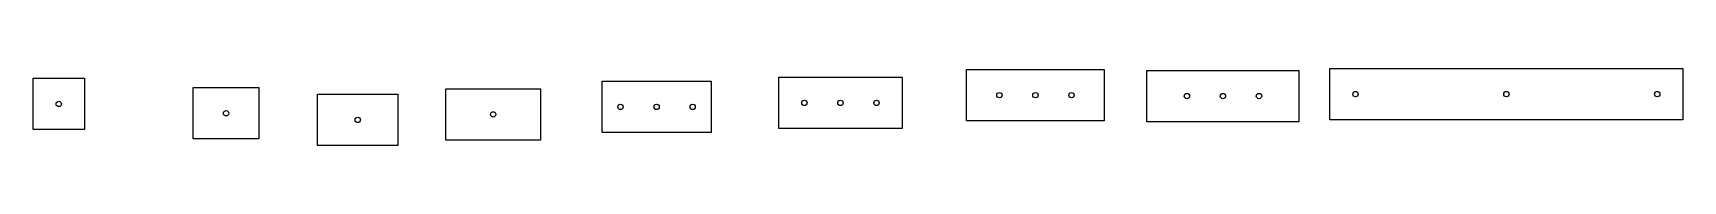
# Model space of a CAD drawing. Extents: x 306 to 853, y -4 to 22.
import ezdxf

# ---------------------------------------------------------------- set-up
doc = ezdxf.new("R2010")
doc.units = 0
doc.header["$MEASUREMENT"] = 0
doc.layers.add('Sketch Geometry (ANSI)', color=7, linetype='Continuous', lineweight=25)

msp = doc.modelspace()

# ---------------------------------------------------------------- linework, layer by layer
at = {"layer": 'Sketch Geometry (ANSI)'}
for p, q in [((735.96, 21.94), (853.03, 21.94)), ((735.96, 4.89), (735.96, 21.94)), ((853.03, 21.94), (853.03, 4.89)), ((306.23, 1.61), (306.23, 18.66)), ((306.23, 18.66), (323.28, 18.66)), ((323.28, 18.66), (323.28, 1.61)), ((494.83, 0.65), (494.83, 17.7)), ((494.83, 17.7), (530.93, 17.7)), ((530.93, 17.7), (530.93, 0.65)), ((553.37, 19.03), (594.24, 19.03)), ((553.37, 1.98), (553.37, 19.03)), ((594.24, 19.03), (594.24, 1.98)), ((615.62, 21.6), (661.25, 21.6)), ((615.62, 4.55), (615.62, 21.6)), ((661.25, 21.6), (661.25, 4.55)), ((675.38, 4.22), (675.38, 21.27)), ((675.38, 21.27), (725.77, 21.27)), ((725.77, 21.27), (725.77, 4.22)), ((359.3, 15.57), (381.11, 15.57)), ((359.3, -1.48), (359.3, 15.57)), ((381.11, 15.57), (381.11, -1.48)), ((400.56, 13.37), (427.13, 13.37)), ((400.56, -3.68), (400.56, 13.37)), ((427.13, 13.37), (427.13, -3.68)), ((443.05, 15.21), (474.39, 15.21)), ((443.05, -1.84), (443.05, 15.21)), ((474.39, 15.21), (474.39, -1.84)), ((323.28, 1.61), (306.23, 1.61)), ((530.93, 0.65), (494.83, 0.65)), ((594.24, 1.98), (553.37, 1.98)), ((661.25, 4.55), (615.62, 4.55)), ((725.77, 4.22), (675.38, 4.22)), ((853.03, 4.89), (735.96, 4.89)), ((381.11, -1.48), (359.3, -1.48)), ((427.13, -3.68), (400.56, -3.68)), ((474.39, -1.84), (443.05, -1.84))]:
    msp.add_line(p, q, dxfattribs=at)
for centre in [(314.75, 10.14), (561.86, 10.5), (573.81, 10.5), (585.76, 10.5), (626.49, 13.07), (638.44, 13.07), (650.39, 13.07), (688.62, 12.75), (700.57, 12.75), (712.52, 12.75), (744.5, 13.41), (794.5, 13.41), (844.5, 13.41), (370.21, 7.04), (413.85, 4.85), (458.72, 6.69), (500.93, 9.17), (512.88, 9.17), (524.83, 9.17)]:
    msp.add_circle(centre, 0.889, dxfattribs=at)

doc.saveas('drawing.dxf')
